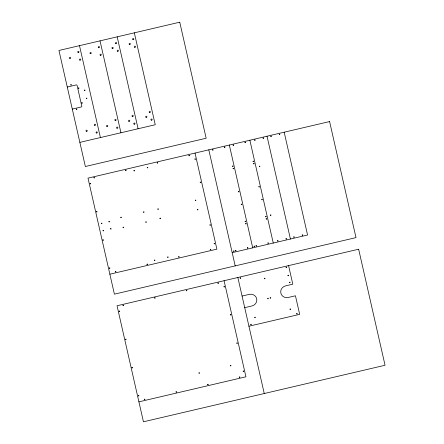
<?xml version="1.0" encoding="UTF-8"?>
<svg xmlns="http://www.w3.org/2000/svg" width="444" height="444" viewBox="0 0 444 444"><rect width="100%" height="100%" fill="white"/><g stroke="black" fill="none" stroke-linecap="round" stroke-linejoin="round"><path stroke-width="0.67" d="M67.272 87.024L76.207 84.932A0.744 0.716 -17.2 0 1 77.09 85.459L81.79 106.116A0.744 0.716 -17.2 0 1 81.224 106.982L72.289 109.074M79.865 142.374L155.245 124.736L134.327 32.828M109.862 274.198L216.888 249.151L195.027 153.069M232.195 252.658L307.57 235.015L284.177 132.201M242.069 296.054L249.317 294.361A6.205 5.95 -17.2 0 1 256.676 298.745A6.205 5.95 -17.2 0 1 251.959 305.96L244.711 307.659M248.934 326.223L299.672 314.352L295.443 295.787L288.195 297.48A6.205 5.95 -17.2 0 1 280.836 293.09A6.205 5.95 -17.2 0 1 285.559 285.875L292.807 284.182L288.578 265.612M138.911 401.842L245.937 376.795L224.076 280.713M267.022 136.219L290.42 239.027M249.867 140.232L273.265 243.046M229.332 145.038L252.73 247.852M208.797 149.844L235.203 265.884M237.845 277.489L264.252 393.528M117.177 36.846L138.09 128.749M100.022 40.859L120.935 132.762M79.487 45.665L100.4 137.568M240.154 278.066C240.77 279.298 241.209 276.934 240.16 278.027M250.716 324.481C251.332 325.73 251.72 323.365 250.721 324.442M254.712 317.432C255.361 318.687 255.689 316.272 254.712 317.432M264.424 278.493C265.024 279.742 265.462 277.389 264.43 278.46M286.058 267.321C286.663 268.57 287.079 266.206 286.064 267.288M289.988 309.179C290.648 310.423 290.981 307.992 289.988 309.179M296.62 313.736C297.219 314.985 297.652 312.632 296.625 313.703M70.757 84.804C71.157 86.186 71.895 83.855 70.757 84.804M78.366 88.034C78.766 89.416 79.498 87.085 78.366 88.034M76.307 109.169C76.707 110.55 77.439 108.219 76.307 109.169M81.746 102.886C82.146 104.268 82.884 101.937 81.746 102.886M84.443 90.154C84.843 91.536 85.581 89.205 84.443 90.154M86.291 98.279C86.697 99.661 87.429 97.33 86.291 98.279M90.054 183.561C90.454 184.943 91.187 182.617 90.054 183.561M93.923 177.644C94.322 179.026 95.06 176.695 93.923 177.644M96.442 211.644C96.842 213.026 97.58 210.695 96.442 211.644M101.393 223.321C101.793 224.703 102.525 222.372 101.393 223.321M103.03 230.514C103.43 231.896 104.162 229.565 103.03 230.514M102.886 239.96C103.285 241.342 104.024 239.011 102.886 239.96M108.88 221.567C109.28 222.949 110.018 220.618 108.88 221.567M110.517 228.76C110.917 230.142 111.655 227.811 110.517 228.76M125.574 170.241C125.974 171.623 126.707 169.292 125.574 170.241M109.28 268.037C109.679 269.425 110.412 267.094 109.28 268.037M120.762 217.321C121.162 218.703 121.9 216.372 120.762 217.321M123.032 227.3C123.432 228.682 124.17 226.351 123.032 227.3M133.927 170.607C134.327 171.989 135.059 169.658 133.927 170.607M115.312 271.639C115.712 273.021 116.45 270.69 115.312 271.639M119.103 311.205C119.503 312.587 120.235 310.256 119.103 311.205M147.214 167.493C147.613 168.881 148.352 166.55 147.214 167.493M122.971 305.289C123.371 306.671 124.109 304.34 122.971 305.289M143.473 212.004C143.873 213.386 144.611 211.055 143.473 212.004M145.743 221.983C146.143 223.365 146.881 221.034 145.743 221.983M157.22 162.831C157.62 164.213 158.358 161.882 157.22 162.831M125.491 339.288C125.891 340.67 126.629 338.339 125.491 339.288M146.964 264.23C147.364 265.612 148.096 263.281 146.964 264.23M157.809 209.019C158.208 210.401 158.941 208.07 157.809 209.019M131.935 367.604C132.334 368.986 133.072 366.655 131.935 367.604M159.918 218.298C160.317 219.68 161.055 217.349 159.918 218.298M154.312 260.19C154.712 261.572 155.45 259.241 154.312 260.19M154.617 297.885C155.017 299.267 155.755 296.936 154.617 297.885M138.323 395.682C138.722 397.064 139.46 394.738 138.323 395.682M167.599 257.082C167.999 258.464 168.737 256.133 167.599 257.082M188.872 155.422C189.272 156.804 190.004 154.479 188.872 155.422M144.361 399.284C144.761 400.666 145.499 398.335 144.361 399.284M194.905 159.024C195.305 160.406 196.043 158.075 194.905 159.024M178.61 256.826C179.01 258.208 179.748 255.877 178.61 256.826M195.255 200.25C195.654 201.632 196.392 199.306 195.255 200.25M200.189 182.229C200.588 183.611 201.321 181.285 200.189 182.229M197.369 209.535C197.769 210.917 198.501 208.586 197.369 209.535M186.269 290.476C186.669 291.858 187.407 289.527 186.269 290.476M212.548 149.883C212.948 151.265 213.681 148.934 212.548 149.883M176.007 391.874C176.407 393.256 177.145 390.925 176.007 391.874M209.907 224.936C210.306 226.318 211.039 223.987 209.907 224.936M224.387 147.114C224.786 148.496 225.519 146.165 224.387 147.114M210.262 249.417C210.661 250.799 211.394 248.468 210.262 249.417M214.13 243.501C214.53 244.883 215.268 242.552 214.13 243.501M233.083 145.077C233.483 146.459 234.216 144.128 233.083 145.077M232.523 166.106C232.922 167.488 233.661 165.157 232.523 166.106M233.05 168.426C233.45 169.808 234.188 167.482 233.05 168.426M198.929 372.943C199.328 374.325 200.066 371.994 198.929 372.943M217.915 283.067C218.315 284.449 219.053 282.123 217.915 283.067M244.922 142.308C245.321 143.69 246.054 141.358 244.922 142.308M238.306 191.519C238.706 192.901 239.444 190.57 238.306 191.519M223.954 286.669C224.353 288.051 225.091 285.72 223.954 286.669M207.659 384.471C208.058 385.853 208.797 383.522 207.659 384.471M241.214 204.284C241.614 205.666 242.346 203.335 241.214 204.284M233.533 251.06C233.933 252.442 234.671 250.111 233.533 251.06M254.584 140.043C254.984 141.425 255.722 139.094 254.584 140.043M235.47 250.605C235.869 251.987 236.602 249.656 235.47 250.605M253.058 161.3C253.457 162.682 254.196 160.351 253.058 161.3M253.585 163.62C253.99 165.007 254.723 162.676 253.585 163.62M245.094 221.345C245.493 222.727 246.231 220.396 245.094 221.345M245.621 223.665C246.02 225.047 246.759 222.716 245.621 223.665M230.342 314.752C230.741 316.134 231.479 313.803 230.342 314.752M263.042 138.067C263.442 139.449 264.174 137.118 263.042 138.067M259.29 166.322C259.69 167.704 260.428 165.373 259.29 166.322M247.308 247.835C247.708 249.217 248.44 246.886 247.308 247.835M258.841 186.713C259.241 188.095 259.979 185.764 258.841 186.713M270.773 136.258C271.173 137.64 271.906 135.309 270.773 136.258M230.336 365.595C230.736 366.977 231.474 364.646 230.336 365.595M261.749 199.478C262.149 200.86 262.881 198.529 261.749 199.478M254.068 246.254C254.473 247.635 255.206 245.304 254.068 246.254M236.785 343.062C237.185 344.444 237.923 342.113 236.785 343.062M256.005 245.798C256.404 247.18 257.137 244.849 256.005 245.798M279.226 134.277C279.626 135.659 280.364 133.328 279.226 134.277M265.629 216.539C266.028 217.921 266.766 215.59 265.629 216.539M266.156 218.859C266.555 220.241 267.294 217.91 266.156 218.859M239.305 377.061C239.704 378.443 240.443 376.112 239.305 377.061M270.379 215.057C270.785 216.439 271.517 214.108 270.379 215.057M243.179 371.145C243.578 372.527 244.311 370.196 243.179 371.145M267.843 243.029C268.243 244.411 268.975 242.08 267.843 243.029M277.506 240.77C277.905 242.152 278.643 239.821 277.506 240.77M267.726 298.424C268.126 299.805 268.859 297.474 267.726 298.424M270.141 297.857C270.54 299.239 271.278 296.908 270.141 297.857M285.964 238.789C286.363 240.171 287.096 237.84 285.964 238.789M293.689 236.979C294.095 238.361 294.827 236.03 293.689 236.979M287.923 275.363C288.323 276.745 289.061 274.414 287.923 275.363M289.505 282.323C289.904 283.705 290.642 281.379 289.505 282.323M302.148 234.998C302.547 236.38 303.285 234.055 302.148 234.998M179.748 22.2L58.952 50.472L85.359 166.511L206.155 138.239L179.748 22.2M329.592 121.573L88.001 178.116L114.408 294.156L355.999 237.612L329.592 121.573M358.641 249.217L117.044 305.761L143.451 421.8L385.048 365.257L358.641 249.217M115.867 43.667A0.622 0.594 -17.2 0 0 116.655 42.957A0.622 0.594 -17.2 0 0 115.64 42.663A0.622 0.594 -17.2 0 0 115.867 43.667M117.61 51.326A0.622 0.594 -17.2 0 0 118.398 50.616A0.622 0.594 -17.2 0 0 117.383 50.322A0.622 0.594 -17.2 0 0 117.61 51.326M112.388 48.518A0.622 0.594 -17.2 0 0 113.181 47.802A0.622 0.594 -17.2 0 0 112.16 47.514A0.622 0.594 -17.2 0 0 112.388 48.518M132.451 116.544A0.622 0.594 -17.2 0 0 133.239 115.829A0.622 0.594 -17.2 0 0 132.223 115.54A0.622 0.594 -17.2 0 0 132.451 116.544M134.193 124.203A0.622 0.594 -17.2 0 0 134.982 123.488A0.622 0.594 -17.2 0 0 133.966 123.193A0.622 0.594 -17.2 0 0 134.193 124.203M128.971 121.39A0.622 0.594 -17.2 0 0 129.765 120.674A0.622 0.594 -17.2 0 0 128.743 120.385A0.622 0.594 -17.2 0 0 128.971 121.39M133.017 39.655A0.622 0.594 -17.2 0 0 133.811 38.939A0.622 0.594 -17.2 0 0 132.789 38.65A0.622 0.594 -17.2 0 0 133.017 39.655M134.76 47.314A0.622 0.594 -17.2 0 0 135.553 46.598A0.622 0.594 -17.2 0 0 134.532 46.309A0.622 0.594 -17.2 0 0 134.76 47.314M129.543 44.5A0.622 0.594 -17.2 0 0 130.336 43.79A0.622 0.594 -17.2 0 0 129.315 43.495A0.622 0.594 -17.2 0 0 129.543 44.5M149.6 112.526A0.622 0.594 -17.2 0 0 150.394 111.816A0.622 0.594 -17.2 0 0 149.373 111.522A0.622 0.594 -17.2 0 0 149.6 112.526M151.343 120.185A0.622 0.594 -17.2 0 0 152.137 119.469A0.622 0.594 -17.2 0 0 151.115 119.181A0.622 0.594 -17.2 0 0 151.343 120.185M146.126 117.377A0.622 0.594 -17.2 0 0 146.92 116.661A0.622 0.594 -17.2 0 0 145.898 116.372A0.622 0.594 -17.2 0 0 146.126 117.377M69.869 58.469A0.622 0.594 -17.2 0 0 70.657 57.753A0.622 0.594 -17.2 0 0 69.641 57.465A0.622 0.594 -17.2 0 0 69.869 58.469M79.92 60.151A0.622 0.594 -17.2 0 0 80.714 59.435A0.622 0.594 -17.2 0 0 79.692 59.141A0.622 0.594 -17.2 0 0 79.92 60.151M78.177 52.492A0.622 0.594 -17.2 0 0 78.971 51.776A0.622 0.594 -17.2 0 0 77.95 51.487A0.622 0.594 -17.2 0 0 78.177 52.492M86.452 131.341A0.622 0.594 -17.2 0 0 87.24 130.625A0.622 0.594 -17.2 0 0 86.225 130.336A0.622 0.594 -17.2 0 0 86.452 131.341M94.761 125.363A0.622 0.594 -17.2 0 0 95.554 124.647A0.622 0.594 -17.2 0 0 94.533 124.359A0.622 0.594 -17.2 0 0 94.761 125.363M96.503 133.022A0.622 0.594 -17.2 0 0 97.297 132.306A0.622 0.594 -17.2 0 0 96.276 132.018A0.622 0.594 -17.2 0 0 96.503 133.022M90.404 53.663A0.622 0.594 -17.2 0 0 91.198 52.947A0.622 0.594 -17.2 0 0 90.176 52.658A0.622 0.594 -17.2 0 0 90.404 53.663M100.455 55.345A0.622 0.594 -17.2 0 0 101.249 54.629A0.622 0.594 -17.2 0 0 100.227 54.34A0.622 0.594 -17.2 0 0 100.455 55.345M98.712 47.686A0.622 0.594 -17.2 0 0 99.506 46.97A0.622 0.594 -17.2 0 0 98.485 46.681A0.622 0.594 -17.2 0 0 98.712 47.686M106.987 126.534A0.622 0.594 -17.2 0 0 107.781 125.819A0.622 0.594 -17.2 0 0 106.76 125.53A0.622 0.594 -17.2 0 0 106.987 126.534M115.296 120.557A0.622 0.594 -17.2 0 0 116.089 119.841A0.622 0.594 -17.2 0 0 115.068 119.553A0.622 0.594 -17.2 0 0 115.296 120.557M117.038 128.216A0.622 0.594 -17.2 0 0 117.832 127.5A0.622 0.594 -17.2 0 0 116.811 127.212A0.622 0.594 -17.2 0 0 117.038 128.216"/></g></svg>
